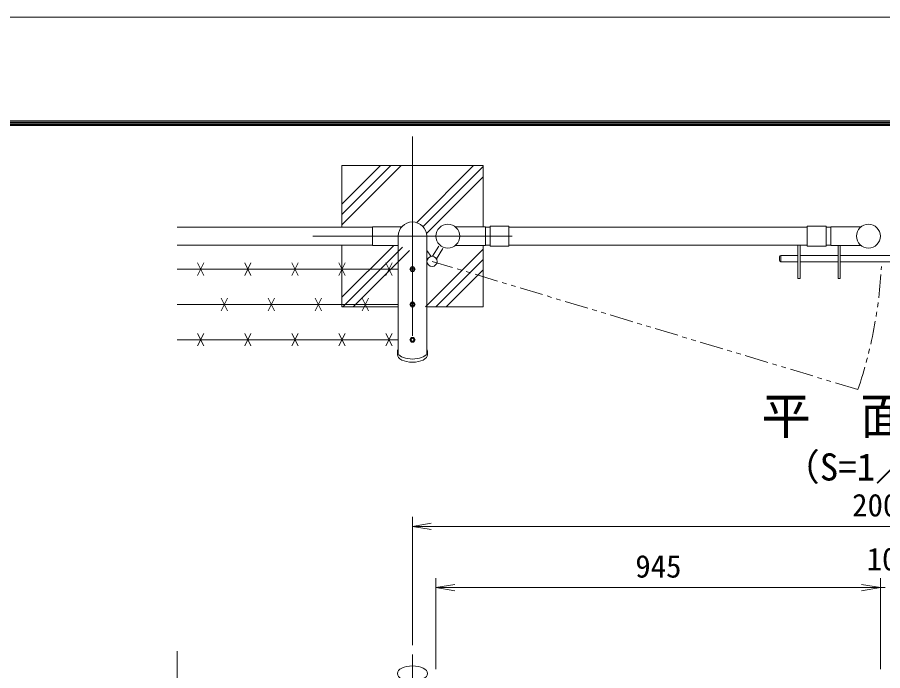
# Model space of a CAD drawing. Units: millimetres, scale not verified. Extents: x -4200 to 4200, y -2970 to 2970.
# Drawn here: x -356 to 1484, y 1581 to 2970 of the extents above; entities that cross this region are included whole.
import ezdxf
from ezdxf.enums import TextEntityAlignment as Align

# ---------------------------------------------------------------- set-up
doc = ezdxf.new("R2010")
doc.units = ezdxf.units.MM
doc.header["$LTSCALE"] = 20
doc.linetypes.add('USER1', pattern=[50.8, 31.75, -6.35, 6.35, -6.35])
doc.linetypes.add('USER3', pattern=[5, 2.5, -0.5, 0.5, -0.5, 0.5, -0.5])
for name, color, linetype, lineweight in [('0-1_D-TTL', 7, 'Continuous', 9), ('0-2_D-TTL-TXT', 7, 'Continuous', 18), ('0-3_D-STR4', 7, 'Continuous', 9), ('0-4_D-BMK', 2, 'USER1', 13), ('0-5_D-STR1', 1, 'Continuous', 18), ('0-7_D-DCR-HCH', 7, 'Continuous', 9), ('0-8_D-STR3', 3, 'Continuous', 13), ('0-9_D-STR-DIM', 7, 'Continuous', 9), ('0-A_0', 7, 'Continuous', 9)]:
    doc.layers.add(name, color=color, linetype=linetype, lineweight=lineweight)
doc.styles.add('ＭＳ ゴシック', font='')
doc.styles.get('ＭＳ ゴシック').set_extended_font_data('MS Gothic')

# ---------------------------------------------------------------- blocks, each defined once
blk = doc.blocks.new('_Open')
at = {"layer": '0-A_0'}
blk.add_line((-20, 3.33), (0, 0), dxfattribs=at)
blk.add_lwpolyline([(-20, -3.33), (0, 0), (-20, 0)], dxfattribs=at)

msp = doc.modelspace()

# ---------------------------------------------------------------- linework, layer by layer
at = {"layer": '0-1_D-TTL', "color": 2, "lineweight": 18}
msp.add_lwpolyline([(-4200, 2970), (4200, 2970), (4200, -2970), (-4200, -2970)], close=True, dxfattribs=at)
at = {"layer": '0-1_D-TTL'}
for points in [[(-3930, 2750), (3930, 2750), (3930, -2750), (-3930, -2750)], [(-3927.5, 2747.5), (3927.5, 2747.5), (3927.5, -2747.5), (-3927.5, -2747.5)], [(-3925, 2745), (3925, 2745), (3925, -2745), (-3925, -2745)], [(-3922.5, 2742.5), (3922.5, 2742.5), (3922.5, -2742.5), (-3922.5, -2742.5)], [(-3920, 2740), (3920, 2740), (3920, -2740), (-3920, -2740)]]:
    msp.add_lwpolyline(points, close=True, dxfattribs=at)
at = {"layer": '0-3_D-STR4'}
for p, q in [((334.22, 2523.85), (334.22, 2654.85)), ((634.22, 2654.85), (334.22, 2654.85)), ((634.22, 2524.55), (634.22, 2654.85)), ((634.22, 2354.85), (634.22, 2485.15)), ((634.22, 2354.85), (514.47, 2354.85))]:
    msp.add_line(p, q, dxfattribs=at)
msp.add_lwpolyline([(453.97, 2354.85), (334.22, 2354.85), (334.22, 2485.85)], dxfattribs=at)
at = {"layer": '0-4_D-BMK'}
for p, q in [((484.22, 2292.72), (484.22, 2716.99)), ((696.35, 2504.85), (272.08, 2504.85)), ((484.22, 1615.52), (484.22, -1068.63))]:
    msp.add_line(p, q, dxfattribs=at)
at = {"layer": '0-4_D-BMK', "linetype": 'USER3'}
msp.add_line((1431.27, 2178.89), (525.83, 2451.33), dxfattribs=at)
msp.add_arc((522.12, 2487.65), 960.15, 341.24173, 357.18761, dxfattribs=at)
at = {"layer": '0-5_D-STR1'}
for p, q in [((399.22, 2523.85), (-15.78, 2523.85)), ((649.37, 2523.85), (639.42, 2523.85)), ((1323.57, 2523.85), (689.37, 2523.85)), ((1373.62, 2523.85), (1363.57, 2523.85)), ((453.97, 2254.48), (453.97, 2504.85)), ((514.47, 2254.48), (514.47, 2504.85)), ((399.22, 2485.85), (-15.78, 2485.85)), ((649.37, 2485.85), (639.42, 2485.85)), ((1323.57, 2485.85), (689.37, 2485.85)), ((1373.62, 2485.85), (1363.57, 2485.85)), ((452.12, 2259.85), (452.12, 2252.93)), ((516.32, 2259.85), (516.32, 2252.93))]:
    msp.add_line(p, q, dxfattribs=at)
for centre in [(559.36, 2504.85), (1453.57, 2504.85)]:
    msp.add_circle(centre, 25.4, dxfattribs=at)
msp.add_arc((484.22, 2504.85), 30.25, 0, 180, dxfattribs=at)
for centre, start_param, end_param in [((484.22, 2259.85), 2.8004339, 6.6243441), ((484.22, 2252.93), 3.1415927, 6.2831853)]:
    msp.add_ellipse(centre, major_axis=(32.1, 0), ratio=0.5, start_param=start_param, end_param=end_param, dxfattribs=at)
msp.add_ellipse((484.22, 1575.37), major_axis=(-32.1, 0), ratio=0.5, dxfattribs=at)
at = {"layer": '0-7_D-DCR-HCH'}
for p, q in [((334.22, 2528.63), (460.43, 2654.85)), ((334.22, 2550.73), (438.34, 2654.85)), ((334.22, 2572.83), (416.24, 2654.85)), ((493.89, 2534.68), (614.07, 2654.85)), ((507.36, 2526.05), (634.22, 2652.91)), ((514.86, 2511.46), (634.22, 2630.81)), ((334.22, 2375), (444.37, 2485.15)), ((336.16, 2354.85), (463.04, 2481.73)), ((358.26, 2354.85), (477.61, 2474.21)), ((511.89, 2354.85), (634.22, 2477.18)), ((533.99, 2354.85), (634.22, 2455.08)), ((556.08, 2354.85), (634.22, 2432.99))]:
    msp.add_line(p, q, dxfattribs=at)
at = {"layer": '0-8_D-STR3'}
for p, q in [((575.4, 2524.55), (639.82, 2524.55)), ((639.82, 2524.55), (639.82, 2485.15)), ((689.37, 2526.15), (649.37, 2526.15)), ((649.37, 2483.55), (649.37, 2526.15)), ((689.37, 2483.55), (689.37, 2526.15)), ((1363.57, 2526.15), (1323.57, 2526.15)), ((1323.57, 2483.55), (1323.57, 2526.15)), ((1363.57, 2483.55), (1363.57, 2526.15)), ((1437.53, 2524.55), (1373.62, 2524.55)), ((1373.62, 2524.55), (1373.62, 2485.15)), ((399.22, 2485.15), (453.97, 2485.15)), ((540.56, 2483.85), (526.74, 2462.09)), ((575.4, 2485.15), (639.82, 2485.15)), ((1308.12, 2485.85), (1308.12, 2414.65)), ((1437.53, 2485.15), (1373.62, 2485.15)), ((1389.12, 2485.15), (1389.12, 2414.65)), ((523.9, 2461.96), (514.47, 2474.1)), ((549, 2478.49), (535.19, 2456.73)), ((689.37, 2483.55), (649.37, 2483.55)), ((1363.57, 2483.55), (1323.57, 2483.55)), ((40.92, 2448.27), (27.51, 2421.44)), ((40.92, 2421.44), (27.51, 2448.27)), ((140.92, 2448.27), (127.51, 2421.44)), ((140.92, 2421.44), (127.51, 2448.27)), ((240.92, 2448.27), (227.51, 2421.44)), ((240.92, 2421.44), (227.51, 2448.27)), ((340.92, 2448.27), (327.51, 2421.44)), ((340.92, 2421.44), (327.51, 2448.27)), ((440.92, 2448.27), (427.51, 2421.44)), ((440.92, 2421.44), (427.51, 2448.27)), ((516.01, 2455.82), (514.47, 2457.8)), ((1264.42, 2460.65), (1264.42, 2453.65)), ((1267.42, 2463.65), (1303.62, 2463.65)), ((1267.42, 2463.65), (1267.42, 2450.65)), ((1267.42, 2450.65), (1303.62, 2450.65)), ((1308.12, 2463.65), (1389.12, 2463.65)), ((1308.12, 2450.65), (1389.12, 2450.65)), ((1393.62, 2463.65), (1574.42, 2463.65)), ((1393.62, 2450.65), (1574.42, 2450.65)), ((-15.78, 2434.85), (453.97, 2434.85)), ((478.44, 2434.85), (481.33, 2439.85)), ((481.33, 2429.85), (478.44, 2434.85)), ((481.33, 2439.85), (487.1, 2439.85)), ((487.1, 2439.85), (489.99, 2434.85)), ((-15.78, 2359.85), (453.97, 2359.85)), ((90.92, 2373.27), (77.51, 2346.44)), ((90.92, 2346.44), (77.51, 2373.27)), ((190.92, 2373.27), (177.51, 2346.44)), ((190.92, 2346.44), (177.51, 2373.27)), ((290.92, 2373.27), (277.51, 2346.44)), ((290.92, 2346.44), (277.51, 2373.27)), ((390.92, 2373.27), (377.51, 2346.44)), ((390.92, 2346.44), (377.51, 2373.27)), ((478.44, 2359.85), (481.33, 2364.85)), ((481.33, 2354.85), (478.44, 2359.85)), ((481.33, 2364.85), (487.1, 2364.85)), ((487.1, 2364.85), (489.99, 2359.85)), ((-15.78, 2284.85), (453.97, 2284.85)), ((40.92, 2298.27), (27.51, 2271.44)), ((40.92, 2271.44), (27.51, 2298.27)), ((140.92, 2298.27), (127.51, 2271.44)), ((140.92, 2271.44), (127.51, 2298.27)), ((240.92, 2298.27), (227.51, 2271.44)), ((240.92, 2271.44), (227.51, 2298.27)), ((340.92, 2298.27), (327.51, 2271.44)), ((340.92, 2271.44), (327.51, 2298.27)), ((440.92, 2298.27), (427.51, 2271.44)), ((440.92, 2271.44), (427.51, 2298.27)), ((478.44, 2284.85), (481.33, 2289.85)), ((481.33, 2279.85), (478.44, 2284.85)), ((481.33, 2289.85), (487.1, 2289.85)), ((487.1, 2289.85), (489.99, 2284.85))]:
    msp.add_line(p, q, dxfattribs=at)
for points in [[(399.22, 2485.15), (399.22, 2524.55), (461.26, 2524.55)], [(1303.62, 2485.85), (1303.62, 2414.65), (1308.12, 2414.65)], [(1393.62, 2485.15), (1393.62, 2414.65), (1389.12, 2414.65)], [(489.99, 2434.85), (487.1, 2429.85), (481.33, 2429.85)], [(489.99, 2359.85), (487.1, 2354.85), (481.33, 2354.85)], [(489.99, 2284.85), (487.1, 2279.85), (481.33, 2279.85)]]:
    msp.add_lwpolyline(points, dxfattribs=at)
for centre, radius in [((525.83, 2451.33), 10.8), ((484.22, 2434.85), 4.9), ((484.22, 2434.85), 3), ((484.22, 2359.85), 4.9), ((484.22, 2359.85), 3), ((484.22, 2284.85), 4.9), ((484.22, 2284.85), 3)]:
    msp.add_circle(centre, radius, dxfattribs=at)
for centre, start, end in [((1267.42, 2460.65), 90, 180), ((1267.42, 2453.65), 180, 270)]:
    msp.add_arc(centre, 3, start, end, dxfattribs=at)
at = {"layer": '0-9_D-STR-DIM'}
for p, q in [((484.22, 1635.52), (484.22, 1908.03)), ((524.22, 1888.03), (2444.22, 1888.03)), ((533.97, 1584.37), (533.97, 1778.03)), ((1478.97, 1584.37), (1478.97, 1778.03)), ((1478.97, 1584.37), (1478.97, 1778.03)), ((573.97, 1758.03), (1438.97, 1758.03)), ((1438.97, 1758.03), (1398.97, 1758.03)), ((1478.97, 1758.03), (1489.47, 1758.03)), ((-15.78, 1622.52), (-15.78, 215.59))]:
    msp.add_line(p, q, dxfattribs=at)

# ---------------------------------------------------------------- block references
at = {"layer": '0-9_D-STR-DIM', "xscale": 2, "yscale": 2, "rotation": 180}
for p in [(484.22, 1888.03), (533.97, 1758.03)]:
    msp.add_blockref('_Open', p, dxfattribs=at)
at = {"layer": '0-9_D-STR-DIM', "xscale": 2, "yscale": 2}
msp.add_blockref('_Open', (1478.97, 1758.03), dxfattribs=at)
msp.add_blockref('_Open', (1478.97, 1758.03), dxfattribs=at)

# ---------------------------------------------------------------- texts
at = {"layer": '0-2_D-TTL-TXT', "style": 'ＭＳ ゴシック'}
for s, height, p in [('平\u3000面\u3000図', 76.98, (1225.9, 2061.33)), ('（S=1／20）', 57.77, (1271.38, 1968.13))]:
    msp.add_text(s, height=height, dxfattribs=at).set_placement(p, align=Align.BOTTOM_LEFT)
at = {"layer": '0-9_D-STR-DIM', "style": 'ＭＳ ゴシック'}
for s, p in [('2000', (1418.97, 1894.78)), ('10', (1449.82, 1780.19)), ('945', (957.99, 1764.78))]:
    msp.add_text(s, height=48.09, dxfattribs=at).set_placement(p, align=Align.BOTTOM_LEFT)

doc.saveas('drawing.dxf')
